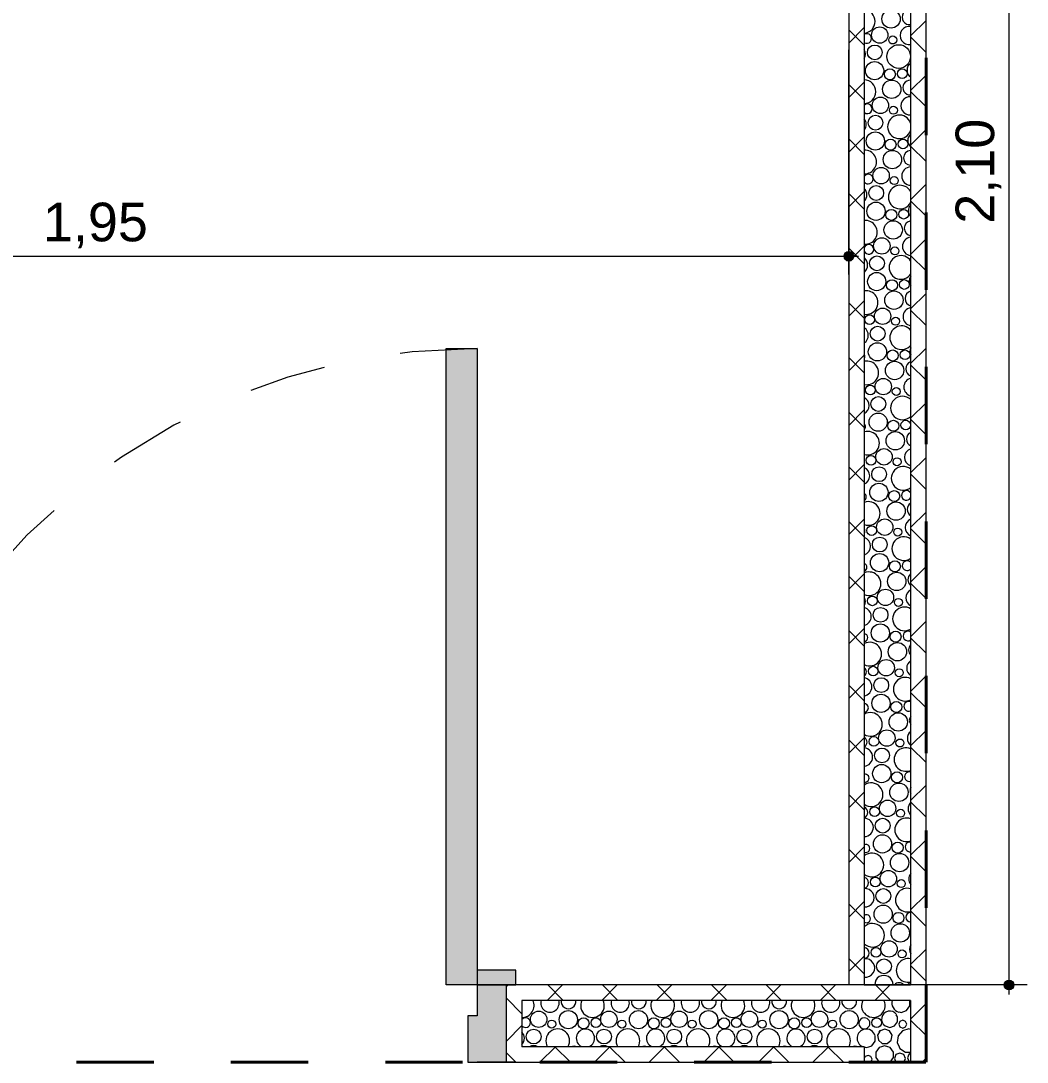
# Model space of a CAD drawing. Header units: metres. Extents: x -1.4 to 64, y -2.2 to 1.7.
# Drawn here: x 2.278 to 3.581, y -2 to -0.652 of the extents above; entities that cross this region are included whole.
import ezdxf

# ---------------------------------------------------------------- set-up
doc = ezdxf.new("R2010")
doc.units = ezdxf.units.M
doc.header["$MEASUREMENT"] = 0
doc.linetypes.add('Dashed', pattern=[0.035, 0.0225, -0.0125])
for name, color, linetype, lineweight in [('0_Caneta_No__1', 7, 'Continuous', 40), ('PAREDE CONSTRUIR_Caneta_No__241', 7, 'Continuous', 13), ('PAREDE CONSTRUIR_Caneta_No__255', 255, 'Continuous', 0), ('PAREDE CONSTRUIR_Caneta_No__83', 84, 'Continuous', 0)]:
    doc.layers.add(name, color=color, linetype=linetype, lineweight=lineweight)
for name, color, linetype, lineweight, true_color in [('0_Caneta_No__167', 7, 'Continuous', 0, 0x0035d5), ('0_Caneta_No__25', 7, 'Continuous', 13, 0x982312), ('PAREDE CONSTRUIR_Caneta_No__9', 7, 'Continuous', 9, 0x020202), ('PAREDE CONSTRUIR_Caneta_No__96', 7, 'Continuous', 0, 0xb6b6b6), ('PAREDE CONSTRUIR_Caneta_No__97', 7, 'Continuous', 13, 0x6b6b6b)]:
    doc.layers.add(name, color=color, linetype=linetype, lineweight=lineweight, true_color=true_color)
doc.styles.add('GENERATED_STYLE_1', font='arial.ttf')
doc.dimstyles.new('GENERATED_STYLE__1', dxfattribs={"dimtxt": 0.05, "dimasz": 0.02375, "dimexe": 0.18, "dimexo": 0.267183, "dimgap": 0, "dimtad": 1, "dimzin": 0, "dimdsep": 46, "dimtxsty": 'GENERATED_STYLE_1', "dimblk": 'ARROWHEAD_11', "dimblk1": 'ARROWHEAD_11', "dimblk2": 'ARROWHEAD_11', "dimcen": 0.09, "dimclrd": 256, "dimclre": 256, "dimclrt": 256, "dimadec": 0, "dimazin": 0, "dimtfac": 1, "dimtdec": 4, "dimtmove": 0, "dimatfit": 3, "dimfxl": 0, "dimtolj": 1, "dimtzin": 0, "dimarcsym": 0})
doc.dimstyles.new('GENERATED_STYLE__3', dxfattribs={"dimtxt": 0.05, "dimasz": 0.02375, "dimexe": 0.18, "dimexo": 0.267183, "dimgap": 0, "dimtad": 1, "dimtih": 1, "dimtoh": 1, "dimzin": 0, "dimdsep": 46, "dimtxsty": 'GENERATED_STYLE_1', "dimblk": 'ARROWHEAD_11', "dimblk1": 'ARROWHEAD_11', "dimblk2": 'ARROWHEAD_11', "dimcen": 0.09, "dimclrd": 256, "dimclre": 256, "dimclrt": 256, "dimadec": 0, "dimazin": 0, "dimtfac": 1, "dimtdec": 4, "dimtmove": 0, "dimatfit": 3, "dimfxl": 0, "dimtolj": 1, "dimtzin": 0, "dimarcsym": 0})
pattern_1 = [(45, (0, 0), (-0.03535534, 0.03535534), []), (135, (0, 0), (0.03535534, 0.03535534), [])]

# ---------------------------------------------------------------- blocks, each defined once
blk = doc.blocks.new('*X4')
at = {"layer": 'PAREDE CONSTRUIR_Caneta_No__96', "color": 253, "linetype": 'Continuous', "lineweight": 0, "true_color": 0xb6b6b6}
blk.add_circle((3.3863, -1.9484), 0.00627, dxfattribs=at)
for centre, radius, start, end in [((3.3819, -1.9263), 0.0153, 220.5096, 26.0142), ((3.4178, -1.9231), 0.0119, 162.4439, 256.7534), ((3.4178, -1.9231), 0.0119, 13.2466, 17.5561), ((3.4031, -1.944), 0.0106, 34.864, 235.136), ((3.3703, -1.9493), 0.00715, 269.1133, 90.8867), ((3.3728, -1.9686), 0.0119, 15.2197, 102.2286), ((3.3968, -1.9664), 0.00959, 126.9397, 143.0603)]:
    blk.add_arc(centre, radius, start, end, dxfattribs=at)
blk = doc.blocks.new('*X5')
at = {"layer": 'PAREDE CONSTRUIR_Caneta_No__96', "color": 253, "linetype": 'Continuous', "lineweight": 0, "true_color": 0xb6b6b6}
for p, q in [((3.4248, -1.9328), (3.4291, -1.9268)), ((3.4291, -1.9268), (3.4291, -1.9207)), ((3.4133, -1.9407), (3.4115, -1.9383)), ((3.4133, -1.9473), (3.4133, -1.9407)), ((3.4155, -1.9343), (3.4178, -1.9351)), ((3.4178, -1.9351), (3.4248, -1.9328)), ((3.3971, -1.9527), (3.4031, -1.9546)), ((3.4031, -1.9546), (3.4094, -1.9526)), ((3.4094, -1.9526), (3.4133, -1.9473)), ((3.4163, -1.9467), (3.4148, -1.9503)), ((3.4148, -1.9503), (3.4163, -1.954)), ((3.42, -1.9452), (3.4163, -1.9467)), ((3.4163, -1.954), (3.42, -1.9555)), ((3.4236, -1.9467), (3.42, -1.9452)), ((3.42, -1.9555), (3.4236, -1.954)), ((3.4252, -1.9503), (3.4236, -1.9467)), ((3.4236, -1.954), (3.4252, -1.9503)), ((3.3841, -1.9723), (3.3841, -1.9657)), ((3.3905, -1.9593), (3.3873, -1.9648)), ((3.3873, -1.9648), (3.3885, -1.9712)), ((3.3968, -1.9569), (3.3907, -1.9591)), ((3.4029, -1.9591), (3.3968, -1.9569)), ((3.4062, -1.9648), (3.4029, -1.9591)), ((3.4051, -1.9712), (3.4062, -1.9648)), ((3.4139, -1.9654), (3.4126, -1.9739)), ((3.4195, -1.9589), (3.4139, -1.9654)), ((3.4278, -1.9565), (3.4195, -1.9589)), ((3.4302, -1.9572), (3.4278, -1.9565)), ((3.3759, -1.9796), (3.3798, -1.9783)), ((3.3798, -1.9783), (3.3841, -1.9723)), ((3.3885, -1.9712), (3.3935, -1.9755)), ((3.3965, -1.9782), (3.3924, -1.9796)), ((3.3935, -1.9755), (3.4, -1.9755)), ((3.4007, -1.9796), (3.3965, -1.9782)), ((3.4, -1.9755), (3.4051, -1.9712)), ((3.4126, -1.9739), (3.4152, -1.9796))]:
    blk.add_line(p, q, dxfattribs=at)
blk = doc.blocks.new('*X6')
at = {"layer": 'PAREDE CONSTRUIR_Caneta_No__96', "color": 253, "linetype": 'Continuous', "lineweight": 0, "true_color": 0xb6b6b6}
for p, q in [((3.3702, -1.9798), (3.3728, -1.9806)), ((3.3728, -1.9806), (3.3759, -1.9796)), ((3.3896, -1.9805), (3.3853, -1.9864)), ((3.3924, -1.9796), (3.3896, -1.9805)), ((3.4035, -1.9805), (3.4007, -1.9796)), ((3.4078, -1.9864), (3.4035, -1.9805)), ((3.4152, -1.9796), (3.4162, -1.9818)), ((3.3713, -1.9922), (3.3702, -1.9948)), ((3.375, -1.9907), (3.3713, -1.9922)), ((3.3786, -1.9922), (3.375, -1.9907)), ((3.3802, -1.9958), (3.3786, -1.9922)), ((3.3853, -1.9864), (3.3853, -1.9937)), ((3.3853, -1.9937), (3.3895, -1.9996)), ((3.4035, -1.9996), (3.4078, -1.9937)), ((3.4078, -1.9937), (3.4078, -1.9864)), ((3.4112, -1.9898), (3.4091, -1.9948)), ((3.4091, -1.9948), (3.4111, -1.9996)), ((3.4163, -1.9877), (3.4112, -1.9898)), ((3.4162, -1.9818), (3.4235, -1.9864)), ((3.4213, -1.9898), (3.4163, -1.9877)), ((3.4234, -1.9948), (3.4213, -1.9898)), ((3.4215, -1.9996), (3.4234, -1.9948)), ((3.4235, -1.9864), (3.4302, -1.9864)), ((3.4278, -1.9895), (3.426, -1.9939)), ((3.426, -1.9939), (3.4278, -1.9984)), ((3.4302, -1.9885), (3.4278, -1.9895)), ((3.3702, -1.9968), (3.3713, -1.9995)), ((3.3713, -1.9995), (3.3715, -1.9996)), ((3.3785, -1.9996), (3.3786, -1.9995)), ((3.3786, -1.9995), (3.3802, -1.9958)), ((3.4278, -1.9984), (3.4302, -1.9994))]:
    blk.add_line(p, q, dxfattribs=at)
blk = doc.blocks.new('*X8')
at = {"layer": 'PAREDE CONSTRUIR_Caneta_No__96', "color": 253, "linetype": 'Continuous', "lineweight": 0, "true_color": 0xb6b6b6}
for centre, radius in [((2.9485, -1.944), 0.0106), ((2.9869, -1.9445), 0.0118), ((3.0394, -1.944), 0.0106), ((3.0778, -1.9445), 0.0118), ((3.1304, -1.944), 0.0106), ((3.1687, -1.9445), 0.0118), ((3.2213, -1.944), 0.0106), ((3.2597, -1.9445), 0.0118), ((3.3122, -1.944), 0.0106), ((3.3506, -1.9445), 0.0118), ((2.9654, -1.9503), 0.00517), ((3.0066, -1.9493), 0.00715), ((3.0226, -1.9484), 0.00627), ((3.0563, -1.9503), 0.00517), ((3.0976, -1.9493), 0.00715), ((3.1135, -1.9484), 0.00627), ((3.1472, -1.9503), 0.00517), ((3.1885, -1.9493), 0.00715), ((3.2044, -1.9484), 0.00627), ((3.2381, -1.9503), 0.00517), ((3.2794, -1.9493), 0.00715), ((3.2954, -1.9484), 0.00627), ((3.3291, -1.9503), 0.00517), ((2.9421, -1.9664), 0.00959), ((3.0331, -1.9664), 0.00959), ((3.124, -1.9664), 0.00959), ((3.2149, -1.9664), 0.00959), ((3.3058, -1.9664), 0.00959)]:
    blk.add_circle(centre, radius, dxfattribs=at)
for centre, radius, start, end in [((2.9272, -1.9263), 0.0153, 268.557, 26.0142), ((2.9631, -1.9231), 0.0119, 162.4439, 17.5561), ((2.9871, -1.9209), 0.00959, 171.6473, 8.3527), ((3.0182, -1.9263), 0.0153, 153.9858, 26.0142), ((3.0541, -1.9231), 0.0119, 162.4439, 17.5561), ((3.0781, -1.9209), 0.00959, 171.6473, 8.3527), ((3.1091, -1.9263), 0.0153, 153.9858, 26.0141), ((3.145, -1.9231), 0.0119, 162.4439, 17.5561), ((3.169, -1.9209), 0.00959, 171.6473, 8.3527), ((3.2, -1.9263), 0.0153, 153.9859, 26.0141), ((3.2359, -1.9231), 0.0119, 162.4439, 17.5561), ((3.2599, -1.9209), 0.00959, 171.6474, 8.3526), ((3.2909, -1.9263), 0.0153, 153.9859, 26.0141), ((3.3268, -1.9231), 0.0119, 162.444, 17.556), ((3.3508, -1.9209), 0.00959, 171.6474, 8.3526), ((3.3819, -1.9263), 0.0153, 153.9859, 220.5096), ((2.9317, -1.9484), 0.00627, 219.7729, 140.2271), ((3.3703, -1.9493), 0.00715, 90.8867, 269.1133), ((2.9181, -1.9686), 0.0119, 317.0065, 42.9935), ((2.9732, -1.9718), 0.0153, 329.4039, 210.5961), ((3.0091, -1.9686), 0.0119, 293.905, 246.095), ((3.0641, -1.9718), 0.0153, 329.4039, 210.5961), ((3.1, -1.9686), 0.0119, 293.905, 246.095), ((3.155, -1.9718), 0.0153, 329.4039, 210.5961), ((3.1909, -1.9686), 0.0119, 293.905, 246.095), ((3.2459, -1.9718), 0.0153, 329.4039, 210.5961), ((3.2818, -1.9686), 0.0119, 293.905, 246.095), ((3.3369, -1.9718), 0.0153, 329.4039, 210.5961), ((3.3728, -1.9686), 0.0119, 102.2286, 246.0951), ((2.9419, -1.99), 0.0118, 62.4138, 117.5862), ((2.9944, -1.9895), 0.0106, 69.1421, 110.8579), ((3.0328, -1.99), 0.0118, 62.4137, 117.5863), ((3.0854, -1.9895), 0.0106, 69.1421, 110.8579), ((3.1237, -1.99), 0.0118, 62.4137, 117.5863), ((3.1763, -1.9895), 0.0106, 69.1421, 110.8579), ((3.2147, -1.99), 0.0118, 62.4137, 117.5863), ((3.2672, -1.9895), 0.0106, 69.1421, 110.8579), ((3.3056, -1.99), 0.0118, 62.4137, 117.5863), ((3.3581, -1.9895), 0.0106, 69.142, 110.858)]:
    blk.add_arc(centre, radius, start, end, dxfattribs=at)
blk = doc.blocks.new('*X10')
at = {"layer": 'PAREDE CONSTRUIR_Caneta_No__96', "color": 253, "linetype": 'Continuous', "lineweight": 0, "true_color": 0xb6b6b6}
for centre, radius in [((3.4048, -0.6492), 0.0119), ((3.3902, -0.67), 0.0106), ((3.407, -0.6764), 0.00517), ((3.3838, -0.6925), 0.00959), ((3.4148, -0.6978), 0.0153), ((3.3835, -0.7161), 0.0118), ((3.4033, -0.7208), 0.00715), ((3.4193, -0.72), 0.00627), ((3.4057, -0.7402), 0.0119), ((3.3911, -0.761), 0.0106), ((3.4079, -0.7674), 0.00517), ((3.3847, -0.7835), 0.00959), ((3.3845, -0.8071), 0.0118), ((3.4042, -0.8118), 0.00715), ((3.4202, -0.8109), 0.00627), ((3.4066, -0.8312), 0.0119), ((3.392, -0.852), 0.0106), ((3.4089, -0.8584), 0.00517), ((3.3856, -0.8745), 0.00959), ((3.3854, -0.8981), 0.0118), ((3.4051, -0.9028), 0.00715), ((3.4211, -0.9019), 0.00627), ((3.4076, -0.9222), 0.0119), ((3.3929, -0.943), 0.0106), ((3.3866, -0.9655), 0.00959), ((3.4098, -0.9494), 0.00517), ((3.3863, -0.9891), 0.0118), ((3.4061, -0.9938), 0.00715), ((3.422, -0.9929), 0.00627), ((3.4085, -1.0132), 0.0119), ((3.3939, -1.034), 0.0106), ((3.377, -1.0384), 0.00627), ((3.4107, -1.0404), 0.00517), ((3.3875, -1.0565), 0.00959), ((3.3872, -1.0801), 0.0118), ((3.407, -1.0848), 0.00715), ((3.423, -1.0839), 0.00627), ((3.4094, -1.1042), 0.0119), ((3.3948, -1.125), 0.0106), ((3.378, -1.1294), 0.00627), ((3.4116, -1.1314), 0.00517), ((3.3884, -1.1475), 0.00959), ((3.3882, -1.1711), 0.0118), ((3.4079, -1.1758), 0.00715), ((3.4239, -1.1749), 0.00627), ((3.4103, -1.1952), 0.0119), ((3.3957, -1.216), 0.0106), ((3.3789, -1.2204), 0.00627), ((3.4126, -1.2224), 0.00517), ((3.3894, -1.2385), 0.00959), ((3.3891, -1.262), 0.0118), ((3.4089, -1.2668), 0.00715), ((3.4113, -1.2862), 0.0119), ((3.3798, -1.3114), 0.00627), ((3.3967, -1.307), 0.0106), ((3.3903, -1.3295), 0.00959), ((3.4135, -1.3134), 0.00517), ((3.39, -1.353), 0.0118), ((3.4098, -1.3578), 0.00715), ((3.4122, -1.3772), 0.0119), ((3.3976, -1.398), 0.0106), ((3.3807, -1.4024), 0.00627), ((3.4144, -1.4044), 0.00517), ((3.3912, -1.4205), 0.00959), ((3.391, -1.444), 0.0118), ((3.4107, -1.4488), 0.00715), ((3.4131, -1.4682), 0.0119), ((3.3985, -1.489), 0.0106), ((3.3817, -1.4934), 0.00627), ((3.4154, -1.4954), 0.00517), ((3.3921, -1.5115), 0.00959), ((3.3919, -1.535), 0.0118), ((3.4116, -1.5398), 0.00715), ((3.4141, -1.5592), 0.0119), ((3.3994, -1.58), 0.0106), ((3.3826, -1.5844), 0.00627), ((3.4163, -1.5864), 0.00517), ((3.3931, -1.6025), 0.00959), ((3.3928, -1.626), 0.0118), ((3.4126, -1.6308), 0.00715), ((3.415, -1.6502), 0.0119), ((3.3835, -1.6754), 0.00627), ((3.4004, -1.671), 0.0106), ((3.394, -1.6934), 0.00959), ((3.4172, -1.6774), 0.00517), ((3.3937, -1.717), 0.0118), ((3.4135, -1.7218), 0.00715), ((3.4159, -1.7412), 0.0119), ((3.4013, -1.762), 0.0106), ((3.3844, -1.7664), 0.00627), ((3.4181, -1.7684), 0.00517), ((3.3949, -1.7844), 0.00959), ((3.3947, -1.808), 0.0118), ((3.4144, -1.8128), 0.00715), ((3.4168, -1.8322), 0.0119), ((3.4022, -1.853), 0.0106), ((3.3854, -1.8574), 0.00627), ((3.4191, -1.8594), 0.00517), ((3.3958, -1.8754), 0.00959)]:
    blk.add_circle(centre, radius, dxfattribs=at)
for centre, radius, start, end in [((3.3689, -0.6523), 0.0153, 275.0298, 84.9702), ((3.4288, -0.647), 0.00959, 81.3512, 278.6488), ((3.4285, -0.6706), 0.0118, 81.7519, 278.2481), ((3.3733, -0.6745), 0.00627, 240.4576, 119.5424), ((3.3598, -0.6947), 0.0119, 331.1922, 28.8078), ((3.4361, -0.7155), 0.0106, 123.4325, 236.5675), ((3.3698, -0.7433), 0.0153, 271.5532, 88.4468), ((3.4297, -0.738), 0.00959, 86.921, 273.079), ((3.4295, -0.7616), 0.0118, 86.268, 273.732), ((3.3743, -0.7655), 0.00627, 230.1383, 129.8617), ((3.3607, -0.7857), 0.0119, 322.9893, 37.0107), ((3.4157, -0.7888), 0.0153, 18.7869, 341.2131), ((3.437, -0.8065), 0.0106, 129.6492, 230.3508), ((3.3707, -0.8343), 0.0153, 268.0822, 91.9178), ((3.4306, -0.829), 0.00959, 92.4618, 267.5382), ((3.4304, -0.8526), 0.0118, 90.761, 269.239), ((3.3752, -0.8564), 0.00627, 217.926, 142.074), ((3.3616, -0.8767), 0.0119, 316.121, 43.879), ((3.4167, -0.8798), 0.0153, 27.6062, 332.3938), ((3.4379, -0.8975), 0.0106, 136.487, 223.513), ((3.3717, -0.9253), 0.0153, 264.6043, 95.3957), ((3.4316, -0.92), 0.00959, 98.0257, 261.9743), ((3.3761, -0.9474), 0.00627, 200.4998, 159.5002), ((3.4313, -0.9436), 0.0118, 95.2586, 264.7414), ((3.4176, -0.9708), 0.0153, 34.3523, 325.6477), ((3.3626, -0.9677), 0.0119, 310.0224, 49.9776), ((3.4389, -0.9885), 0.0106, 144.3263, 215.6737), ((3.3726, -1.0163), 0.0153, 261.1062, 98.8938), ((3.4325, -1.011), 0.00959, 103.6672, 256.3328), ((3.4322, -1.0346), 0.0118, 99.7891, 260.2109), ((3.3635, -1.0587), 0.0119, 304.4279, 55.5721), ((3.4185, -1.0618), 0.0153, 40.0917, 319.9083), ((3.4398, -1.0795), 0.0106, 154.0903, 205.9097), ((3.3657, -1.0859), 0.00517, 330.8633, 29.1367), ((3.3735, -1.1073), 0.0153, 257.5743, 102.4257), ((3.4334, -1.102), 0.00959, 109.4477, 250.5523), ((3.4332, -1.1256), 0.0118, 104.3824, 255.6176), ((3.3644, -1.1497), 0.0119, 299.1863, 60.8137), ((3.4195, -1.1528), 0.0153, 45.2153, 314.7847), ((3.4407, -1.1705), 0.0106, 170.6154, 189.3846), ((3.3666, -1.1769), 0.00517, 313.959, 46.041), ((3.3745, -1.1983), 0.0153, 253.9937, 106.0063), ((3.4344, -1.193), 0.00959, 115.4429, 244.5571), ((3.4341, -1.2166), 0.0118, 109.0724, 250.9276), ((3.3653, -1.2407), 0.0119, 294.2006, 65.7994), ((3.4204, -1.2438), 0.0153, 49.9186, 310.0814), ((3.3676, -1.2679), 0.00517, 300.9859, 59.0141), ((3.4248, -1.2659), 0.00627, 30.1408, 329.8592), ((3.3754, -1.2893), 0.0153, 250.3477, 109.6523), ((3.4353, -1.284), 0.00959, 121.7542, 238.2458), ((3.435, -1.3075), 0.0118, 113.8994, 246.1006), ((3.3639, -1.3123), 0.00715, 333.1701, 26.8299), ((3.3663, -1.3317), 0.0119, 289.4032, 70.5968), ((3.4213, -1.3348), 0.0153, 54.3166, 305.6834), ((3.3685, -1.3589), 0.00517, 289.6035, 70.3965), ((3.4257, -1.3569), 0.00627, 44.1988, 315.8012), ((3.3763, -1.3803), 0.0153, 246.6166, 113.3834), ((3.4362, -1.375), 0.00959, 128.5313, 231.4687), ((3.436, -1.3985), 0.0118, 118.9144, 241.0856), ((3.3648, -1.4033), 0.00715, 319.6993, 40.3007), ((3.3672, -1.4227), 0.0119, 284.7437, 75.2563), ((3.4222, -1.4258), 0.0153, 58.484, 301.516), ((3.4267, -1.4479), 0.00627, 55.3155, 304.6845), ((3.3694, -1.4499), 0.00517, 278.9859, 81.0141), ((3.3772, -1.4713), 0.0153, 242.7773, 117.2227), ((3.4371, -1.466), 0.00959, 136.022, 223.978), ((3.4369, -1.4895), 0.0118, 124.1854, 235.8146), ((3.3657, -1.4943), 0.00715, 309.2697, 50.7303), ((3.3681, -1.5137), 0.0119, 280.1822, 79.8178), ((3.4232, -1.5168), 0.0153, 62.4729, 297.5271), ((3.3704, -1.5409), 0.00517, 268.6749, 91.3251), ((3.4276, -1.5389), 0.00627, 65.0904, 294.9096), ((3.3782, -1.5623), 0.0153, 238.8005, 121.1995), ((3.4381, -1.557), 0.00959, 144.7132, 215.2868), ((3.4378, -1.5805), 0.0118, 129.81, 230.19), ((3.3666, -1.5853), 0.00715, 300.2174, 59.7826), ((3.3691, -1.6047), 0.0119, 275.6851, 84.3149), ((3.4241, -1.6078), 0.0153, 66.3219, 293.6781), ((3.3713, -1.6319), 0.00517, 258.3202, 101.6798), ((3.4285, -1.6299), 0.00627, 74.1381, 285.8619), ((3.3791, -1.6533), 0.0153, 234.6486, 125.3514), ((3.439, -1.648), 0.00959, 155.9143, 204.0857), ((3.3676, -1.6763), 0.00715, 291.9373, 68.0627), ((3.4387, -1.6715), 0.0118, 135.9401, 224.0599), ((3.37, -1.6957), 0.0119, 271.2229, 88.7771), ((3.425, -1.6988), 0.0153, 70.0604, 289.9396), ((3.3722, -1.7229), 0.00517, 247.5573, 112.4427), ((3.4294, -1.7209), 0.00627, 82.7932, 277.2068), ((3.38, -1.7443), 0.0153, 230.2709, 129.7291), ((3.3685, -1.7673), 0.00715, 284.117, 75.883), ((3.4397, -1.7625), 0.0118, 142.843, 217.157), ((3.3709, -1.7867), 0.0119, 266.7682, 93.2318), ((3.4259, -1.7898), 0.0153, 73.7124, 286.2876), ((3.4304, -1.8119), 0.00627, 91.2846, 268.7154), ((3.3731, -1.8139), 0.00517, 235.8697, 124.1303), ((3.3809, -1.8353), 0.0153, 225.5948, 134.4052), ((3.3694, -1.8583), 0.00715, 276.5583, 83.4417), ((3.4406, -1.8535), 0.0118, 151.0869, 208.9131), ((3.3718, -1.8776), 0.0119, 262.2938, 97.7062), ((3.4269, -1.8808), 0.0153, 77.2974, 282.7026), ((3.3956, -1.899), 0.0118, 357.5022, 182.4978), ((3.4153, -1.9038), 0.00715, 36.6029, 143.3971), ((3.4313, -1.9029), 0.00627, 99.8045, 147.4234)]:
    blk.add_arc(centre, radius, start, end, dxfattribs=at)
blk = doc.blocks.new('*D11')
at = {"layer": '0_Caneta_No__25', "linetype": 'Continuous', "lineweight": 13, "true_color": 0x982312}
for points in [[(3.5514, 0.2045), (3.5519, 0.2021), (3.5533, 0.2001), (3.5553, 0.1987), (3.5577, 0.1983), (3.5601, 0.1987), (3.5621, 0.2001), (3.5635, 0.2021), (3.5639, 0.2045), (3.5635, 0.2069), (3.5621, 0.2089), (3.5601, 0.2103), (3.5577, 0.2108), (3.5553, 0.2103), (3.5533, 0.2089), (3.5519, 0.2069)], [(3.5514, -1.8996), (3.5519, -1.9019), (3.5533, -1.904), (3.5553, -1.9053), (3.5577, -1.9058), (3.5601, -1.9053), (3.5621, -1.904), (3.5635, -1.9019), (3.5639, -1.8996), (3.5635, -1.8972), (3.5621, -1.8951), (3.5601, -1.8938), (3.5577, -1.8933), (3.5553, -1.8938), (3.5533, -1.8951), (3.5519, -1.8972)]]:
    blk.add_hatch(color=24, dxfattribs=at).paths.add_polyline_path(points)
at = {"layer": '0_Caneta_No__25', "color": 24, "linetype": 'Continuous', "lineweight": 13, "true_color": 0x982312}
for p, q in [((3.5577, 0.2108), (3.5577, 0.217)), ((3.5514, 0.2045), (3.2905, 0.2045)), ((3.5811, 0.2045), (3.5639, 0.2045)), ((3.5577, -1.8933), (3.5577, 0.1983)), ((3.5514, -1.8996), (3.2905, -1.8996)), ((3.5811, -1.8996), (3.5639, -1.8996)), ((3.5577, -1.9121), (3.5577, -1.9058))]:
    blk.add_line(p, q, dxfattribs=at)
for centre in [(3.5577, 0.2045), (3.5577, -1.8996)]:
    blk.add_circle(centre, 0.00625, dxfattribs=at)
at = {"layer": '0_Caneta_No__25', "color": 24, "lineweight": 13, "true_color": 0x982312, "insert": (3.5477, -0.9143), "char_height": 0.05, "attachment_point": 7, "rotation": 90, "style": 'GENERATED_STYLE_1'}
blk.add_mtext('\\A1;{\\pql;\\fArial|b0|i0|c0|p0;\\W1.000000;2,10}', dxfattribs=at)
blk = doc.blocks.new('ARROWHEAD_11')
at = {"color": 0, "linetype": 'Continuous', "lineweight": 0}
blk.add_line((0, 0), (-1, 0), dxfattribs=at)
at = {"color": 0, "linetype": 'Continuous', "lineweight": 0, "const_width": 0.25, "flags": 128}
blk.add_lwpolyline([(-0.125, 0, 1), (0.125, 0, 1)], format="xyb", close=True, dxfattribs=at)
blk = doc.blocks.new('*D25')
at = {"layer": '0_Caneta_No__167', "linetype": 'Continuous', "lineweight": 0, "true_color": 0x0035d5}
for points in [[(1.3899, -0.9563), (1.3904, -0.9587), (1.3918, -0.9607), (1.3938, -0.9621), (1.3962, -0.9626), (1.3986, -0.9621), (1.4006, -0.9607), (1.402, -0.9587), (1.4024, -0.9563), (1.402, -0.9539), (1.4006, -0.9519), (1.3986, -0.9505), (1.3962, -0.9501), (1.3938, -0.9505), (1.3918, -0.9519), (1.3904, -0.9539)], [(3.344, -0.9563), (3.3445, -0.9587), (3.3458, -0.9607), (3.3478, -0.9621), (3.3502, -0.9626), (3.3526, -0.9621), (3.3547, -0.9607), (3.356, -0.9587), (3.3565, -0.9563), (3.356, -0.9539), (3.3547, -0.9519), (3.3526, -0.9505), (3.3502, -0.9501), (3.3478, -0.9505), (3.3458, -0.9519), (3.3445, -0.9539)]]:
    blk.add_hatch(color=162, dxfattribs=at).paths.add_polyline_path(points)
at = {"layer": '0_Caneta_No__167', "color": 162, "linetype": 'Continuous', "lineweight": 0, "true_color": 0x0035d5}
for p, q in [((3.3502, -0.9501), (3.3502, -0.6891)), ((1.3962, -0.9501), (1.3962, -0.9329)), ((1.4024, -0.9563), (3.344, -0.9563)), ((3.3565, -0.9563), (3.3627, -0.9563)), ((1.3962, -1.2235), (1.3962, -0.9626)), ((3.3502, -0.9798), (3.3502, -0.9626))]:
    blk.add_line(p, q, dxfattribs=at)
for centre in [(1.3962, -0.9563), (3.3502, -0.9563)]:
    blk.add_circle(centre, 0.00625, dxfattribs=at)
at = {"layer": '0_Caneta_No__167', "color": 162, "lineweight": 0, "true_color": 0x0035d5, "insert": (2.3065, -0.9463), "char_height": 0.05, "attachment_point": 7, "style": 'GENERATED_STYLE_1'}
blk.add_mtext('\\A1;{\\pql;\\fArial|b0|i0|c0|p0;\\W1.000000;1,95}', dxfattribs=at)

msp = doc.modelspace()

# ---------------------------------------------------------------- hatches: boundary and pattern name
at = {"layer": 'PAREDE CONSTRUIR_Caneta_No__255', "linetype": 'Continuous', "lineweight": 0}
for points in [[(2.8688, -1.0756), (2.8288, -1.0756), (2.8288, -1.8996), (2.8688, -1.8996)], [(2.8688, -1.8996), (2.9188, -1.8996), (2.9188, -1.8806), (2.8688, -1.8806)], [(2.8688, -1.9396), (2.8568, -1.9396), (2.8568, -1.9996), (2.9068, -1.9996), (2.9068, -1.8996), (2.8688, -1.8996)]]:
    msp.add_hatch(color=255, dxfattribs=at).paths.add_polyline_path(points)
at = {"layer": 'PAREDE CONSTRUIR_Caneta_No__83', "linetype": 'Continuous', "lineweight": 0}
h = msp.add_hatch(dxfattribs=at)
h.set_pattern_fill('Placomur_0001', color=84, style=0, pattern_type=2)
h.set_pattern_definition(pattern_1)
h.paths.add_polyline_path([(3.3502, 0.2045), (3.3502, -1.8996), (3.3702, -1.8996), (3.3702, 0.2045)])
h = msp.add_hatch(dxfattribs=at)
h.set_pattern_fill('Placomur_0001', color=84, style=0, pattern_type=2)
h.set_pattern_definition(pattern_1)
h.paths.add_polyline_path([(3.4502, 0.2045), (3.4302, 0.2045), (3.4302, -1.8996), (3.4502, -1.8996)])
h = msp.add_hatch(dxfattribs=at)
h.set_pattern_fill('Placomur_0001', color=84, style=0, pattern_type=2)
h.set_pattern_definition(pattern_1)
h.paths.add_polyline_path([(2.9068, -1.8996), (2.9268, -1.9196), (3.4302, -1.9196), (3.4302, -1.8996)])
h = msp.add_hatch(dxfattribs=at)
h.set_pattern_fill('Placomur_0001', color=84, style=0, pattern_type=2)
h.set_pattern_definition(pattern_1)
h.paths.add_polyline_path([(2.9268, -1.9196), (2.9068, -1.8996), (2.9068, -1.9796), (2.9268, -1.9796)])
h = msp.add_hatch(dxfattribs=at)
h.set_pattern_fill('Placomur_0001', color=84, style=0, pattern_type=2)
h.set_pattern_definition(pattern_1)
h.paths.add_polyline_path([(3.4302, -1.8996), (3.4302, -1.9196), (3.4502, -1.8996)])
h = msp.add_hatch(dxfattribs=at)
h.set_pattern_fill('Placomur_0001', color=84, style=0, pattern_type=2)
h.set_pattern_definition(pattern_1)
h.paths.add_polyline_path([(3.4502, -1.8996), (3.4302, -1.9196), (3.4502, -1.9196)])
h = msp.add_hatch(dxfattribs=at)
h.set_pattern_fill('Placomur_0001', color=84, style=0, pattern_type=2)
h.set_pattern_definition(pattern_1)
h.paths.add_polyline_path([(3.4502, -1.9196), (3.4302, -1.9196), (3.4302, -1.9996), (3.4502, -1.9996)])
h = msp.add_hatch(dxfattribs=at)
h.set_pattern_fill('Placomur_0001', color=84, style=0, pattern_type=2)
h.set_pattern_definition(pattern_1)
h.paths.add_polyline_path([(3.3502, -1.9796), (2.9068, -1.9796), (2.9068, -1.9996), (3.3502, -1.9996)])
h = msp.add_hatch(dxfattribs=at)
h.set_pattern_fill('Placomur_0001', color=84, style=0, pattern_type=2)
h.set_pattern_definition(pattern_1)
h.paths.add_polyline_path([(3.3502, -1.9796), (3.3502, -1.9996), (3.3702, -1.9796)])
h = msp.add_hatch(dxfattribs=at)
h.set_pattern_fill('Placomur_0001', color=84, style=0, pattern_type=2)
h.set_pattern_definition(pattern_1)
h.paths.add_polyline_path([(3.3702, -1.9796), (3.3502, -1.9996), (3.3702, -1.9996)])

# ---------------------------------------------------------------- linework, layer by layer
at = {"layer": '0_Caneta_No__1', "color": 7, "linetype": 'Dashed', "lineweight": 40}
msp.add_lwpolyline([(-1.25, -1.9996), (3.4502, -1.9996), (3.4502, 0.4045), (-1.25, 0.4045)], close=True, dxfattribs=at)
at = {"layer": 'PAREDE CONSTRUIR_Caneta_No__241', "color": 7, "linetype": 'Continuous', "lineweight": 13}
for p, q in [((3.3702, 0.2045), (3.3702, -1.8996)), ((3.4302, 0.2045), (3.4302, -1.8996)), ((2.9068, -1.9196), (2.9068, -1.8996)), ((2.9068, -1.9196), (2.9068, -1.8996)), ((2.9068, -1.8996), (2.9188, -1.8996)), ((2.9068, -1.8996), (2.9188, -1.8996)), ((2.9068, -1.8996), (2.9188, -1.8996)), ((2.9068, -1.9196), (2.9068, -1.8996)), ((2.9068, -1.9196), (2.9068, -1.8996)), ((2.9068, -1.9196), (2.9068, -1.8996)), ((2.9068, -1.9196), (2.9068, -1.8996)), ((2.9068, -1.9796), (2.9068, -1.9196)), ((2.9068, -1.9796), (2.9068, -1.9196)), ((2.9068, -1.9796), (2.9068, -1.9196)), ((2.9068, -1.9796), (2.9068, -1.9196)), ((2.9068, -1.9796), (2.9068, -1.9196)), ((2.9068, -1.9796), (2.9068, -1.9196)), ((3.3702, -1.9196), (2.9268, -1.9196)), ((2.9268, -1.9196), (2.9268, -1.9796)), ((3.4302, -1.9196), (3.3702, -1.9196)), ((3.4302, -1.9196), (3.3702, -1.9196)), ((3.4302, -1.9196), (3.4302, -1.9996)), ((2.9068, -1.9996), (2.9068, -1.9796)), ((2.9068, -1.9996), (2.9068, -1.9796)), ((2.9068, -1.9996), (2.9068, -1.9796)), ((3.3502, -1.9796), (2.9268, -1.9796)), ((3.3702, -1.9796), (3.3502, -1.9796)), ((3.3702, -1.9796), (3.3502, -1.9796)), ((3.3702, -1.9796), (3.3702, -1.9996)), ((2.9068, -1.9996), (2.9188, -1.9996)), ((2.9068, -1.9996), (2.9188, -1.9996)), ((2.9068, -1.9996), (2.9188, -1.9996))]:
    msp.add_line(p, q, dxfattribs=at)
for points in [[(3.3502, 0.2045), (3.3502, -1.8996)], [(3.4502, -1.8996), (3.4502, 0.2045)], [(3.3502, -1.8996), (2.9068, -1.8996)], [(3.4302, -1.8996), (3.3702, -1.8996)], [(3.3702, -1.8996), (3.4302, -1.8996)], [(3.4502, -1.9996), (3.4502, -1.8996)], [(2.9068, -1.9996), (3.3502, -1.9996)]]:
    msp.add_lwpolyline(points, dxfattribs=at)
at = {"layer": 'PAREDE CONSTRUIR_Caneta_No__9', "color": 18, "linetype": 'Continuous', "lineweight": 9, "true_color": 0x020202}
for p, q in [((2.8288, -1.8996), (2.8288, -1.0756)), ((2.8288, -1.0756), (2.8688, -1.0756)), ((2.8688, -1.0756), (2.8688, -1.8996)), ((2.9188, -1.8806), (2.8688, -1.8806)), ((2.8688, -1.8806), (2.8688, -1.8996)), ((2.9188, -1.8996), (2.9188, -1.8806)), ((2.8688, -1.8996), (2.8288, -1.8996)), ((2.8688, -1.8996), (2.9188, -1.8996)), ((2.9068, -1.8996), (2.8688, -1.8996)), ((2.8688, -1.8996), (2.8688, -1.9396)), ((2.9068, -1.9996), (2.9068, -1.8996)), ((2.8688, -1.9396), (2.8568, -1.9396)), ((2.8568, -1.9396), (2.8568, -1.9996)), ((2.8568, -1.9996), (2.9068, -1.9996)), ((2.9188, -1.9996), (2.8688, -1.9996))]:
    msp.add_line(p, q, dxfattribs=at)
at = {"layer": 'PAREDE CONSTRUIR_Caneta_No__97', "color": 251, "linetype": 'Dashed', "lineweight": 13, "true_color": 0x6b6b6b}
msp.add_arc((2.8688, -1.8996), 0.824, 90, 180, dxfattribs=at)

# ---------------------------------------------------------------- block references
at = {"layer": 'PAREDE CONSTRUIR_Caneta_No__96', "color": 253, "linetype": 'Continuous', "lineweight": 0, "true_color": 0xb6b6b6}
for name in ['*X10', '*X8', '*X4', '*X5', '*X6']:
    msp.add_blockref(name, (0, 0), dxfattribs=at)

# ---------------------------------------------------------------- dimensions: what is measured, and where the dimension line sits
at = {"color": 24, "linetype": 'Continuous', "lineweight": 13, "true_color": 0x982312}
dim = msp.add_linear_dim(base=(3.5577, 0.2045), p1=(3.3093, -1.8996), p2=(3.3093, 0.2045), angle=90, dimstyle='GENERATED_STYLE__1', dxfattribs=at)
dim.commit()
dim.dimension.update_dxf_attribs({"geometry": '*D11', "text_midpoint": (3.5227, -0.8495), "dimtype": 160, "text_rotation": 90})
at = {"color": 162, "linetype": 'Continuous', "lineweight": 0, "true_color": 0x0035d5}
dim = msp.add_linear_dim(base=(3.3502, -0.9563), p1=(1.3962, -1.0657), p2=(3.3502, -0.9383), dimstyle='GENERATED_STYLE__3', dxfattribs=at)
dim.commit()
dim.dimension.update_dxf_attribs({"geometry": '*D25', "text_midpoint": (2.3712, -0.9213), "dimtype": 160})

doc.saveas('drawing.dxf')
